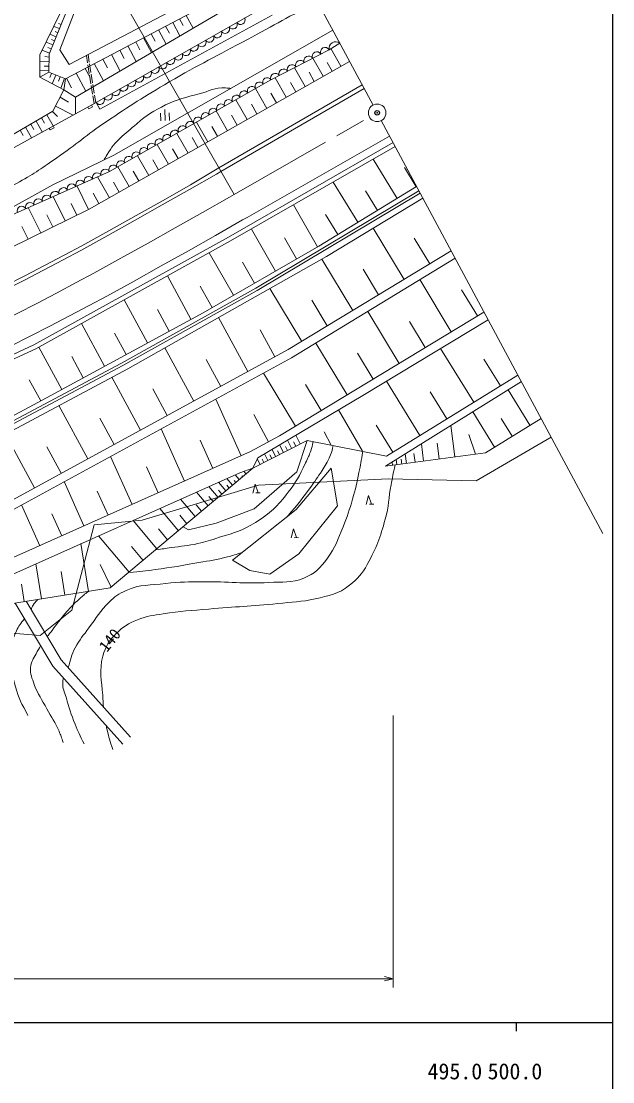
# Model space of a CAD drawing. Units: millimetres, scale not verified. Extents: x 40000 to 680000, y 20000 to 380000.
# Drawn here: x 511568 to 579000, y 198249 to 319119 of the extents above; entities that cross this region are included whole.
import ezdxf
from ezdxf.enums import TextEntityAlignment as Align

# ---------------------------------------------------------------- set-up
doc = ezdxf.new("R2010")
doc.units = ezdxf.units.MM
doc.header["$LTSCALE"] = 1000
doc.header["$PDMODE"] = 32
doc.header["$PDSIZE"] = 500
doc.linetypes.add('CHAIN', pattern=[18.5, 12, -1.5, 3.5, -1.5])
for name, color, linetype, lineweight in [('M-BGD', 7, 'Continuous', 13), ('M-BMK', 2, 'CHAIN', 13), ('M-BMK-ROW', 30, 'Continuous', 13), ('M-STR-HTXT', 7, 'Continuous', 13), ('M-STR-STRC', 7, 'Continuous', 13), ('M-TTL-BAND', 7, 'Continuous', 25)]:
    doc.layers.add(name, color=color, linetype=linetype, lineweight=lineweight)
doc.layers.add('M-OTRS', color=6, linetype='Continuous')
doc.styles.add('ＭＳ ゴシック', font='')
doc.styles.get('ＭＳ ゴシック').set_extended_font_data('MS Gothic')

msp = doc.modelspace()

# ---------------------------------------------------------------- linework, layer by layer
at = {"layer": 'M-BGD'}
for p, q in [((529505, 350869), (551668, 309557)), ((535823, 299372), (520424, 326380)), ((519695, 325539), (515984, 315844)), ((543175, 325387), (517762, 310449)), ((516609, 312552), (539085, 324360)), ((517016, 314183), (535865, 324091)), ((517481, 323043), (513700, 315271)), ((514753, 315352), (517806, 322910)), ((520106, 309872), (544163, 323546)), ((540158, 319812), (520513, 309092)), ((529611, 319383), (530016, 318612)), ((530382, 319787), (531153, 318320)), ((515933, 318274), (515287, 318535)), ((515746, 317810), (515423, 317941)), ((516120, 318737), (515830, 318855)), ((522143, 303836), (547087, 318096)), ((527223, 318128), (528073, 316510)), ((528032, 318553), (528457, 317744)), ((528841, 318978), (529651, 317437)), ((515184, 316419), (514410, 316732)), ((515559, 317347), (514849, 317633)), ((515371, 316883), (515016, 317026)), ((524632, 316767), (525101, 315875)), ((525524, 317235), (526417, 315537)), ((526374, 317682), (526820, 316832)), ((514809, 315492), (513972, 315831)), ((514997, 315956), (514610, 316112)), ((515984, 315844), (517016, 314183)), ((522804, 315806), (523296, 314870)), ((523740, 316298), (524678, 314514)), ((548011, 313987), (546871, 315996)), ((513700, 315271), (513679, 312725)), ((514732, 314503), (513694, 314529)), ((514744, 315003), (514271, 315099)), ((514703, 313305), (514753, 315352)), ((519140, 314362), (519003, 315227)), ((519327, 314462), (519190, 315326)), ((519306, 297697), (548992, 314544)), ((519514, 313277), (519358, 314265)), ((519900, 314281), (520933, 312314)), ((520884, 314797), (521400, 313814)), ((521867, 315314), (522851, 313441)), ((546002, 312847), (544827, 314918)), ((547006, 313417), (546436, 314422)), ((514703, 313305), (513679, 312725)), ((514707, 313465), (513685, 313490)), ((514720, 313984), (514200, 313997)), ((516609, 312552), (514703, 313305)), ((515029, 313176), (514842, 312701)), ((517834, 313196), (518920, 311130)), ((518867, 313738), (519410, 312705)), ((519328, 313177), (519172, 314164)), ((519702, 312092), (519546, 313079)), ((543931, 311672), (542713, 313819)), ((544967, 312259), (544379, 313295)), ((513679, 312725), (516443, 311311)), ((515505, 312988), (515111, 311992)), ((516003, 312791), (515806, 312293)), ((516501, 312595), (516069, 311502)), ((516443, 311311), (516609, 312552)), ((516735, 312618), (517313, 311519)), ((519515, 311991), (519359, 312979)), ((519889, 310906), (519733, 311894)), ((534093, 302415), (550431, 311861)), ((541784, 310453), (540521, 312680)), ((542858, 311063), (542248, 312136)), ((515180, 308856), (516443, 311311)), ((516443, 311311), (517762, 310449)), ((519703, 310806), (519547, 311794)), ((520057, 309845), (519921, 310709)), ((539558, 309190), (538284, 311434)), ((540671, 309822), (540039, 310935)), ((515488, 309455), (517479, 308430)), ((516001, 310451), (516973, 309900)), ((517762, 310449), (517750, 308579)), ((519708, 309368), (519588, 309588)), ((519871, 309743), (519734, 310609)), ((520513, 309092), (520106, 309872)), ((537314, 307917), (536041, 310160)), ((538436, 308553), (537799, 309675)), ((508839, 305189), (515180, 308856)), ((514497, 308461), (515229, 307195)), ((515130, 308828), (515699, 308271)), ((519149, 309347), (519270, 309128)), ((519270, 309128), (519708, 309368)), ((527471, 307777), (527441, 308651)), ((527971, 307794), (527928, 309043)), ((528470, 307811), (528440, 308686)), ((535070, 306643), (533797, 308887)), ((536192, 307280), (535556, 308402)), ((512048, 307045), (512748, 305833)), ((512653, 307395), (513003, 306789)), ((513259, 307745), (513975, 306507)), ((513878, 308103), (514236, 307484)), ((515325, 306963), (515204, 307182)), ((532827, 305370), (531554, 307614)), ((533949, 306007), (533312, 307129)), ((552613, 307795), (577859, 260736)), ((511455, 306702), (511798, 306110)), ((514766, 306941), (514886, 306722)), ((514886, 306722), (515325, 306963)), ((530584, 304097), (529311, 306340)), ((531706, 304734), (531069, 305855)), ((528341, 302825), (527068, 305067)), ((535192, 294514), (553959, 305286)), ((535438, 294078), (554195, 304846)), ((515158, 300468), (522143, 303836)), ((526098, 301552), (524826, 303794)), ((529463, 303461), (528826, 304582)), ((554409, 298928), (551679, 303401)), ((523856, 300279), (522583, 302522)), ((527220, 302188), (526583, 303310)), ((556587, 300258), (555258, 302435)), ((521613, 299007), (520269, 301376)), ((524977, 300916), (524341, 302037)), ((507257, 296092), (515158, 300468)), ((519243, 297666), (517929, 300336)), ((522735, 299643), (522098, 300764)), ((538315, 288679), (556899, 299805)), ((545480, 293478), (556639, 300290)), ((549936, 296198), (547132, 300791)), ((552173, 297563), (550808, 299800)), ((516573, 296352), (515207, 299127)), ((520429, 298335), (519757, 299519)), ((538465, 288419), (557041, 299540)), ((546361, 292302), (557352, 298960)), ((510351, 293290), (519306, 297697)), ((513797, 294986), (512377, 297871)), ((517908, 297009), (517251, 298344)), ((545341, 293397), (542589, 298183)), ((515185, 295669), (514502, 297057)), ((547640, 294796), (546238, 297093)), ((512355, 294276), (511645, 295719)), ((540555, 290646), (537801, 295435)), ((555216, 289694), (551684, 295526)), ((513005, 282230), (535192, 294514)), ((513231, 281784), (535438, 294078)), ((542948, 292022), (541572, 294415)), ((558132, 291460), (556366, 294377)), ((532303, 285901), (545480, 293478)), ((535766, 287892), (532989, 292722)), ((542000, 281691), (560581, 292943)), ((523705, 279498), (546361, 292302)), ((538160, 289269), (536783, 291664)), ((542385, 280757), (561020, 292124)), ((549384, 286162), (545843, 292009)), ((530917, 285148), (528233, 290089)), ((552300, 287928), (550534, 290844)), ((533351, 286504), (531962, 288919)), ((560589, 283723), (556992, 289667)), ((523005, 280157), (538315, 288679)), ((523149, 279894), (538465, 288419)), ((543537, 282621), (539889, 288644)), ((563571, 285528), (561766, 288511)), ((525976, 282464), (523313, 287366)), ((546460, 284392), (544690, 287315)), ((514436, 276194), (532303, 285901)), ((528447, 283806), (527105, 286277)), ((537394, 279181), (534040, 285338)), ((541008, 271874), (564316, 285979)), ((554645, 280126), (551061, 286049)), ((521075, 279801), (518432, 284664)), ((564787, 285102), (550519, 276461)), ((557617, 281925), (555818, 284897)), ((523525, 281132), (522194, 283583)), ((540486, 280866), (538802, 283957)), ((501582, 276946), (513005, 282230)), ((501781, 276487), (513231, 281784)), ((507093, 262673), (542000, 281691)), ((516211, 277158), (513590, 281983)), ((531237, 275827), (527935, 281888)), ((548722, 276542), (545151, 282444)), ((563143, 275691), (559365, 281818)), ((507437, 261723), (542385, 280757)), ((518643, 278480), (517322, 280911)), ((534316, 277504), (532639, 280583)), ((551684, 278334), (549892, 281296)), ((566182, 277565), (564308, 280604)), ((504472, 270310), (523005, 280157)), ((504600, 270038), (523149, 279894)), ((505000, 269525), (523705, 279498)), ((513798, 275849), (512493, 278265)), ((525176, 272524), (521901, 278536)), ((542821, 272971), (539169, 279005)), ((568575, 278041), (553077, 268406)), ((553203, 269562), (568172, 278792)), ((557015, 271913), (553208, 278089)), ((528207, 274176), (526555, 277206)), ((545771, 274757), (543986, 277707)), ((560079, 273802), (558190, 276865)), ((569556, 273068), (567069, 277104)), ((504353, 270747), (514436, 276194)), ((536641, 269584), (533754, 276056)), ((550519, 276461), (538535, 269367)), ((519164, 269249), (515860, 275315)), ((550479, 270100), (547736, 274814)), ((565520, 270581), (563042, 274601)), ((522170, 270887), (520533, 273893)), ((539774, 271195), (538075, 274286)), ((564474, 269937), (570824, 273849)), ((567538, 271825), (566294, 273843)), ((513099, 265945), (509764, 272065)), ((530168, 266697), (527511, 272656)), ((546880, 270810), (546112, 272310)), ((553927, 270009), (552023, 273097)), ((561011, 269471), (560532, 273040)), ((563351, 269786), (562575, 272013)), ((533404, 268140), (531961, 271377)), ((537714, 270062), (541008, 271874)), ((537952, 268170), (544149, 271349)), ((541461, 269970), (541017, 270836)), ((542382, 270443), (541909, 271364)), ((542872, 270695), (542621, 271185)), ((543362, 270946), (542859, 271927)), ((542981, 267763), (544149, 271349)), ((544149, 271349), (553203, 269562)), ((557442, 268992), (557178, 270956)), ((559227, 269232), (558987, 271016)), ((498957, 252778), (537714, 270062)), ((516132, 267597), (514479, 270630)), ((539681, 269057), (539293, 269815)), ((540126, 269286), (539918, 269691)), ((540571, 269514), (540155, 270325)), ((541016, 269742), (540794, 270175)), ((541921, 270207), (541685, 270667)), ((553077, 268406), (564474, 269937)), ((555479, 268728), (555333, 269809)), ((556460, 268860), (556328, 269842)), ((524209, 264040), (521763, 269525)), ((527189, 265368), (525860, 268348)), ((538535, 269367), (537952, 268170)), ((538792, 268601), (538469, 269230)), ((539237, 268829), (539042, 269208)), ((553903, 268517), (553863, 268814)), ((554398, 268583), (554318, 269178)), ((554938, 268656), (554866, 269196)), ((536470, 267664), (499041, 250940)), ((521716, 254532), (537952, 268170)), ((536421, 266884), (535958, 267435)), ((537952, 268170), (536470, 267664)), ((536804, 267205), (536711, 267316)), ((537187, 267527), (536938, 267823)), ((538133, 263545), (542981, 267763)), ((546888, 268168), (542925, 263474)), ((547631, 263907), (546888, 268168)), ((518724, 261593), (516471, 266643)), ((534003, 264853), (532959, 266095)), ((534890, 265597), (534059, 266586)), ((535273, 265919), (534993, 266252)), ((535655, 266241), (535009, 267011)), ((536038, 266562), (535852, 266784)), ((537974, 265343), (538239, 266353)), ((538239, 266353), (538573, 265364)), ((521467, 262816), (520243, 265559)), ((532860, 263892), (531541, 265461)), ((533431, 264372), (532951, 264944)), ((534446, 265225), (534074, 265668)), ((538823, 265372), (538323, 265355)), ((550907, 264048), (551173, 265058)), ((551173, 265058), (551507, 264069)), ((513673, 259341), (511600, 263990)), ((529484, 261057), (527355, 263591)), ((531385, 262654), (529713, 264644)), ((532122, 263273), (531503, 264010)), ((533776, 261912), (538133, 263545)), ((543206, 258437), (547631, 263907)), ((551757, 264077), (551257, 264060)), ((516199, 260467), (515072, 262992)), ((530435, 261855), (529636, 262806)), ((542925, 263474), (535635, 257689)), ((527032, 258997), (524315, 262232)), ((528258, 260027), (527228, 261253)), ((530016, 261504), (530646, 261165)), ((530646, 261165), (533776, 261912)), ((542337, 260246), (542602, 261255)), ((542602, 261255), (542936, 260266)), ((523871, 256342), (520394, 260481)), ((543186, 260275), (542687, 260258)), ((519237, 254139), (518375, 259579)), ((525451, 257669), (524124, 259250)), ((535635, 257689), (537629, 256509)), ((539922, 256100), (543206, 258437)), ((513870, 253289), (513237, 257283)), ((516553, 253714), (516128, 256398)), ((521832, 254629), (520573, 257189)), ((537629, 256509), (539922, 256100)), ((499041, 250940), (521716, 254532)), ((511899, 252977), (511587, 254947)), ((515156, 245617), (510870, 252814)), ((516126, 246332), (512146, 253016)), ((523151, 236739), (515156, 245617)), ((524043, 237542), (516126, 246332))]:
    msp.add_line(p, q, dxfattribs=at)
for points in [[(547886, 316605), (546669, 315875), (540040, 312430), (521625, 301977), (510191, 296900), (502876, 293429), (499173, 290991), (489257, 285746), (484026, 283633), (474148, 281288), (471484, 280362)], [(344111, 273998), (357111, 272191), (382305, 270734), (390362, 270881), (400207, 271556), (416187, 274450), (448748, 281759), (471912, 288889), (492880, 296145), (498475, 298418), (509128, 303847), (520106, 309872)], [(534093, 302415), (530846, 300454), (527761, 298704), (524670, 296964), (521570, 295240), (518460, 293536), (516466, 292460)], [(516466, 292460), (514232, 291273), (511990, 290102), (509739, 288948), (507477, 287815), (505204, 286703), (502921, 285615), (500625, 284552), (498628, 283655)]]:
    msp.add_lwpolyline(points, dxfattribs=at)
msp.add_circle((552140, 308676), 1000, dxfattribs=at)
for centre, radius, start, end in [((536583, 319252), 513, 211.02224, 28.20621), ((533910, 317733), 513, 211.02224, 28.20621), ((534801, 318239), 513, 211.02224, 28.20621), ((535692, 318746), 513, 211.02224, 28.20621), ((532128, 316720), 513, 211.02224, 28.20621), ((533019, 317226), 513, 211.02224, 28.20621), ((547408, 316023), 754, 50.62868, 191.28983), ((530346, 315707), 513, 211.02224, 28.20621), ((531237, 316213), 513, 211.02224, 28.20621), ((545265, 315106), 535, 31.18645, 203.73175), ((546212, 315598), 535, 31.18645, 203.73175), ((527673, 314188), 513, 211.02224, 28.20621), ((528564, 314694), 513, 211.02224, 28.20621), ((529455, 315201), 513, 211.02224, 28.20621), ((543371, 314122), 535, 31.18645, 203.73175), ((544318, 314614), 535, 31.18645, 203.73175), ((525891, 313175), 513, 211.02224, 28.20621), ((526782, 313681), 513, 211.02224, 28.20621), ((540529, 312645), 535, 31.18645, 203.73175), ((541476, 313137), 535, 31.18645, 203.73175), ((542423, 313630), 535, 31.18645, 203.73175), ((523218, 311655), 513, 211.02224, 28.20621), ((524109, 312162), 513, 211.02224, 28.20621), ((525000, 312668), 513, 211.02224, 28.20621), ((538727, 311680), 504, 30.05531, 209.10408), ((539603, 312178), 504, 30.05531, 209.10408), ((521436, 310642), 513, 211.02224, 28.20621), ((522327, 311149), 513, 211.02224, 28.20621), ((536096, 310187), 504, 30.05531, 209.10408), ((536973, 310684), 504, 30.05531, 209.10408), ((537850, 311182), 504, 30.05531, 209.10408), ((520545, 310136), 513, 211.02224, 28.20621), ((534342, 309191), 504, 30.05531, 209.10408), ((535219, 309689), 504, 30.05531, 209.10408), ((532588, 308196), 504, 30.05531, 209.10408), ((533465, 308693), 504, 30.05531, 209.10408), ((529957, 306702), 504, 30.05531, 209.10408), ((530834, 307200), 504, 30.05531, 209.10408), ((531711, 307698), 504, 30.05531, 209.10408), ((528204, 305707), 504, 30.05531, 209.10408), ((529080, 306205), 504, 30.05531, 209.10408), ((525573, 304214), 504, 30.05531, 209.10408), ((526450, 304711), 504, 30.05531, 209.10408), ((527327, 305209), 504, 30.05531, 209.10408), ((523819, 303218), 504, 30.05531, 209.10408), ((524696, 303716), 504, 30.05531, 209.10408), ((521157, 301746), 522, 26.32767, 201.5614), ((522065, 302223), 504, 30.05531, 209.10408), ((522942, 302720), 504, 30.05531, 209.10408), ((518299, 300477), 522, 26.32767, 201.5614), ((519251, 300900), 522, 26.32767, 201.5614), ((520204, 301323), 522, 26.32767, 201.5614), ((516393, 299631), 522, 26.32767, 201.5614), ((517346, 300054), 522, 26.32767, 201.5614), ((513535, 298361), 522, 26.32767, 201.5614), ((514488, 298784), 522, 26.32767, 201.5614), ((515440, 299207), 522, 26.32767, 201.5614), ((511629, 297515), 522, 26.32767, 201.5614), ((512582, 297938), 522, 26.32767, 201.5614)]:
    msp.add_arc(centre, radius, start, end, dxfattribs=at)
for points, knots in [([(422691, 275791), (425936, 275619), (426777, 275579), (429391, 275389), (431571, 275230), (432782, 274953), (434967, 274931), (437359, 274907), (438720, 274902), (441081, 275285), (443662, 275704), (445008, 276389), (447516, 277131), (450342, 277967), (451941, 278387), (454734, 279328), (457040, 280106), (458269, 280719), (460581, 281479), (462920, 282247), (464235, 282702), (466651, 283176), (468654, 283569), (469848, 283392), (471826, 283896), (472802, 284144), (473359, 284304), (474251, 284773), (475635, 285501), (476255, 286165), (477567, 287017), (479204, 288079), (480101, 288711), (481809, 289654), (482845, 290226), (483477, 290450), (484584, 290868), (487320, 291904), (488980, 292109), (491737, 293088), (494946, 294227), (496587, 295267), (499782, 296445), (502396, 297409), (503963, 297657), (506566, 298652), (508489, 299387), (509562, 299837), (511371, 300820), (513115, 301768), (514007, 302447), (515646, 303567), (517882, 305095), (518997, 306147), (521246, 307658), (524002, 309510), (525571, 310515), (528437, 312193), (531864, 314198), (533880, 315152), (537369, 317048), (540442, 318719), (542152, 319678), (545237, 321326), (545272, 321345), (545284, 321351), (545328, 321375)], [0, 0, 0, 0, 1, 1, 1, 2, 2, 2, 3, 3, 3, 4, 4, 4, 5, 5, 5, 6, 6, 6, 7, 7, 7, 8, 8, 8, 9, 9, 9, 10, 10, 10, 11, 11, 11, 12, 12, 12, 13, 13, 13, 14, 14, 14, 15, 15, 15, 16, 16, 16, 17, 17, 17, 18, 18, 18, 19, 19, 19, 20, 20, 20, 21, 21, 21, 22, 22, 22, 22]), ([(520988, 303279), (521096, 303474), (521215, 303671), (521366, 303927), (522338, 305560), (523301, 306190), (524736, 307436), (525894, 308442), (526662, 308882), (528032, 309571), (529432, 310276), (530328, 310425), (531840, 310833), (533004, 311147), (533647, 311591), (534850, 311514), (535095, 311499), (535290, 311483), (535476, 311458)], [0, 0, 0, 0, 1, 1, 1, 2, 2, 2, 3, 3, 3, 4, 4, 4, 5, 5, 5, 6, 6, 6, 6]), ([(544860, 271209), (544740, 270710), (544698, 270562), (544564, 270157), (544380, 269601), (544282, 269412), (543986, 268773)], [0, 0, 0, 0, 1, 1, 1, 2, 2, 2, 2]), ([(547144, 270758), (547025, 270264), (546976, 270108), (546826, 269705), (546608, 269122), (546474, 268921), (546104, 268284)], [0, 0, 0, 0, 1, 1, 1, 2, 2, 2, 2]), ([(550509, 270094), (550317, 268932), (550260, 268618), (550066, 267678), (549820, 266489), (549684, 265820), (549339, 264656), (548966, 263399), (548762, 262688), (548257, 261478), (547656, 260041), (547404, 259158), (546466, 257914), (545643, 256825), (545067, 256161), (543799, 255657), (542340, 255076), (541376, 255260), (539809, 255159), (536880, 254969), (535230, 255290), (532297, 255226), (530634, 255189), (529692, 255261), (528043, 255043), (526262, 254809), (525155, 254972), (523517, 254238), (522678, 253862), (522220, 253564), (521577, 252908), (520561, 251872), (520155, 251146), (519294, 249977), (518656, 249110), (518226, 248666), (517711, 247720), (517263, 246898), (517224, 246342), (516913, 245459)], [0, 0, 0, 0, 1, 1, 1, 2, 2, 2, 3, 3, 3, 4, 4, 4, 5, 5, 5, 6, 6, 6, 7, 7, 7, 8, 8, 8, 9, 9, 9, 10, 10, 10, 11, 11, 11, 12, 12, 12, 13, 13, 13, 13]), ([(520947, 240980), (520916, 241379), (520892, 241804), (520862, 242297), (520758, 244038), (520417, 245079), (520871, 246764), (521177, 247896), (521576, 248517), (522407, 249344), (523201, 250133), (523769, 250493), (524809, 250907), (525903, 251342), (526583, 251401), (527746, 251585), (529770, 251905), (530923, 251938), (532963, 252125), (536026, 252407), (537753, 252434), (540812, 252756), (542483, 252932), (543440, 252926), (545081, 253291), (546687, 253647), (547698, 253827), (548999, 254833), (549963, 255578), (550418, 256151), (551012, 257213), (552069, 259104), (552482, 260279), (553064, 262365), (553482, 263862), (553428, 264762), (553724, 266287), (553896, 267175), (553953, 267465), (554190, 268555)], [0, 0, 0, 0, 1, 1, 1, 2, 2, 2, 3, 3, 3, 4, 4, 4, 5, 5, 5, 6, 6, 6, 7, 7, 7, 8, 8, 8, 9, 9, 9, 10, 10, 10, 11, 11, 11, 12, 12, 12, 13, 13, 13, 13]), ([(534156, 260301), (536030, 260838), (536778, 261087), (538258, 261988), (539957, 263022), (540799, 263855), (542003, 265438), (542920, 266644), (543239, 267206), (543986, 268773)], [0, 0, 0, 0, 1, 1, 1, 2, 2, 2, 3, 3, 3, 3]), ([(546104, 268284), (545436, 267248), (545237, 266966), (544650, 266143), (543637, 264722), (543236, 264277), (541875, 262641)], [0, 0, 0, 0, 1, 1, 1, 2, 2, 2, 2]), ([(534156, 260301), (533021, 259921), (532674, 259815), (531701, 259591), (530530, 259321), (529849, 259299), (528660, 259126), (527966, 259024), (527747, 258992), (526883, 258872)], [0, 0, 0, 0, 1, 1, 1, 2, 2, 2, 3, 3, 3, 3]), ([(523813, 256293), (525265, 256430), (525655, 256477), (526832, 256626), (528787, 256872), (529872, 257078), (531812, 257423), (533095, 257650), (533831, 257716), (535087, 258065), (535750, 258249), (535986, 258315), (536770, 258589)], [0, 0, 0, 0, 1, 1, 1, 2, 2, 2, 3, 3, 3, 4, 4, 4, 4]), ([(514545, 248988), (514710, 249205), (514887, 249435), (515086, 249694), (516222, 251180), (516820, 252076), (518227, 253308), (518610, 253643), (518746, 253778), (519230, 254138)], [0, 0, 0, 0, 1, 1, 1, 2, 2, 2, 3, 3, 3, 3]), ([(513480, 253227), (513273, 253023), (513203, 252950), (513057, 252746), (512886, 252507), (512841, 252395), (512703, 252081)], [0, 0, 0, 0, 1, 1, 1, 2, 2, 2, 2]), ([(511936, 251023), (511465, 250473), (511312, 250212), (511017, 249631), (510450, 248515), (510489, 247731), (510427, 246482), (510364, 245206), (510581, 244480), (510923, 243249), (511296, 241909), (511583, 241400), (512341, 239982)], [0, 0, 0, 0, 1, 1, 1, 2, 2, 2, 3, 3, 3, 4, 4, 4, 4]), ([(516355, 236921), (516159, 237529), (516082, 237710), (515878, 238204), (515443, 239252), (515021, 239753), (514490, 240756), (513921, 241831), (513469, 242378), (513059, 243523), (512798, 244252), (512577, 244686), (512632, 245458), (512679, 246119), (512947, 246450), (513264, 247032), (513447, 247369), (513617, 247655), (513785, 247918)], [0, 0, 0, 0, 1, 1, 1, 2, 2, 2, 3, 3, 3, 4, 4, 4, 5, 5, 5, 6, 6, 6, 6]), ([(516386, 244251), (516335, 244088), (516302, 243910), (516297, 243700), (516280, 243044), (516506, 242696), (516690, 242065), (517043, 240852), (517232, 240165), (517710, 238995), (518075, 238102), (518219, 237790), (518744, 236750)], [0, 0, 0, 0, 1, 1, 1, 2, 2, 2, 3, 3, 3, 4, 4, 4, 4]), ([(522028, 236113), (521665, 237130), (521577, 237461), (521362, 238345), (521318, 238523), (521280, 238692), (521245, 238855)], [0, 0, 0, 0, 1, 1, 1, 2, 2, 2, 2])]:
    msp.add_open_spline(points, degree=3, knots=knots, dxfattribs=at)
at = {"layer": 'M-BMK'}
for q in [(551272, 308180), (535300, 299074)]:
    msp.add_line((535823, 299372), q, dxfattribs=at)
for points in [[(535300, 299074), (532218, 297318), (529133, 295568), (526041, 293829), (522942, 292105), (519831, 290400), (517838, 289325)], [(517838, 289325), (515604, 288137), (513362, 286966), (511110, 285813), (508848, 284679), (506576, 283567), (504292, 282479), (501996, 281417), (499999, 280519)]]:
    msp.add_lwpolyline(points, dxfattribs=at)
at = {"layer": 'M-BMK-ROW'}
msp.add_lwpolyline([(481685, 257507), (483325, 256238), (487724, 257462), (497958, 250701), (498835, 250343), (513715, 249095), (517324, 252005), (519890, 261707), (525371, 262238), (538614, 266232), (553405, 266956), (563425, 266756), (571966, 271720)], dxfattribs=at)
at = {"layer": 'M-OTRS'}
msp.add_point((552140, 308676), dxfattribs=at)
at = {"layer": 'M-STR-HTXT'}
for p, q in [((553959, 240000), (553959, 209000)), ((553959, 210000), (172285, 210000)), ((553959, 210000), (552959, 210250)), ((553959, 210000), (552959, 209750))]:
    msp.add_line(p, q, dxfattribs=at)
at = {"layer": 'M-STR-STRC'}
for p, q in [((534337, 301978), (550656, 311443)), ((537309, 296766), (553559, 306031)), ((534337, 301978), (533814, 301680)), ((537309, 296766), (536786, 296468))]:
    msp.add_line(p, q, dxfattribs=at)
for points in [[(533814, 301680), (530732, 299925), (527647, 298175), (524555, 296435), (521456, 294711), (518345, 293006), (516352, 291931)], [(536786, 296468), (533704, 294712), (530618, 292962), (527527, 291223), (524428, 289498), (521317, 287794), (519323, 286719)], [(516351, 291931), (514117, 290743), (511875, 289572), (509624, 288419), (507362, 287285), (505089, 286173), (502806, 285085), (500510, 284023), (498513, 283126)], [(519323, 286719), (517090, 285531), (514847, 284360), (512596, 283206), (510334, 282073), (508062, 280961), (505778, 279873), (503482, 278811), (501485, 277913)]]:
    msp.add_lwpolyline(points, dxfattribs=at)
at = {"layer": 'M-TTL-BAND'}
for p, q in [((579000, 20000), (579000, 370000)), ((40000, 205000), (579000, 205000)), ((568000, 205000), (568000, 204000))]:
    msp.add_line(p, q, dxfattribs=at)

# ---------------------------------------------------------------- texts
at = {"layer": 'M-BGD', "style": 'ＭＳ ゴシック'}
msp.add_text('140', height=1320, rotation=51.662, dxfattribs=at).set_placement((521661, 248591), align=Align.MIDDLE_CENTER)
at = {"layer": 'M-TTL-BAND', "style": 'ＭＳ ゴシック'}
for s, p in [('495.0', (561000, 199445)), ('500.0', (567844, 199445))]:
    msp.add_text(s, height=1833, dxfattribs=at).set_placement(p, align=Align.MIDDLE_CENTER)

doc.saveas('drawing.dxf')
